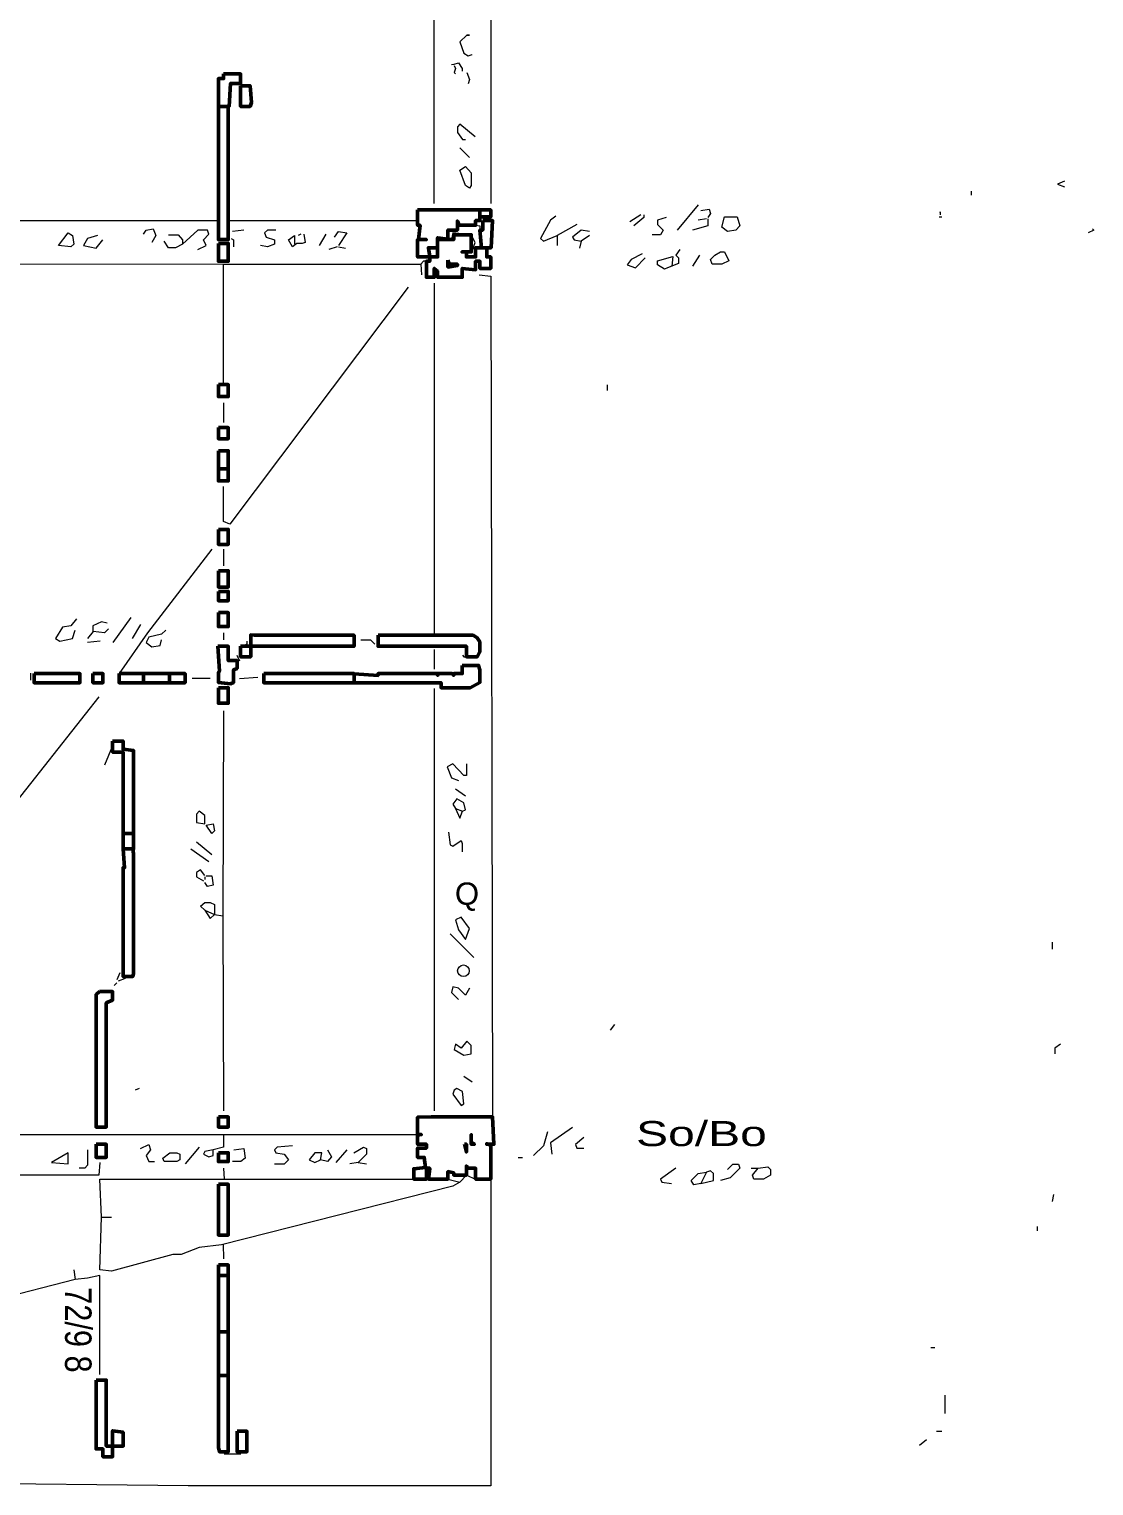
# Model space of a CAD drawing. Header units: metres. Extents: x 0.1 to 33.2, y 0 to 25.4.
# Drawn here: x 28.32 to 33.17, y 14.04 to 20.67 of the extents above; entities that cross this region are included whole.
import ezdxf

# ---------------------------------------------------------------- set-up
doc = ezdxf.new("R2010")
doc.units = ezdxf.units.M
for name, color, linetype, lineweight in [('P2D_GRAMMES', 7, 'Continuous', 18), ('P2D_MIKRA', 8, 'Continuous', 13), ('P2D_TOIXOI', 7, 'Continuous', 50), ('P2D_TOXA', 7, 'Continuous', 18)]:
    doc.layers.add(name, color=color, linetype=linetype, lineweight=lineweight)
doc.layers.add('P2D_KEIMENA', color=7, linetype='Continuous')
doc.styles.add('ARIAL', font='arial.ttf')

msp = doc.modelspace()

# ---------------------------------------------------------------- linework, layer by layer
at = {"layer": 'P2D_GRAMMES'}
for p, q in [((30.421393, 23.1267), (30.421393, 19.878675)), ((31.365825, 19.872325), (31.270575, 19.758025)), ((28.011525, 19.801121), (29.180125, 19.801121)), ((29.225125, 19.801121), (30.087954, 19.801121)), ((28.201943, 19.60373), (29.204055, 19.602635)), ((30.102175, 19.602635), (30.10591, 19.554825)), ((30.371587, 19.605625), (30.371587, 19.582967)), ((30.163932, 19.516725), (30.163932, 17.91216)), ((29.204055, 18.970625), (29.204055, 18.881725)), ((28.781375, 17.992725), (28.698825, 17.878425)), ((29.359225, 17.719675), (29.276675, 17.713325)), ((30.163932, 17.668875), (30.163932, 15.744825)), ((28.635325, 17.630775), (28.198901, 17.078325)), ((29.204055, 17.567275), (29.200475, 16.63438)), ((28.697833, 17.408525), (28.660725, 17.319625)), ((30.260925, 17.211675), (30.305375, 17.179925)), ((29.117925, 16.659225), (29.162375, 16.640175)), ((29.162375, 16.640175), (29.200475, 16.63438)), ((29.200475, 16.63438), (29.204055, 15.744825)), ((30.235525, 16.551275), (30.343475, 16.443325)), ((29.204055, 15.636979), (30.087954, 15.636979)), ((29.204055, 15.484475), (29.206825, 15.434632)), ((29.206825, 15.434632), (30.070676, 15.434632)), ((30.226, 15.434632), (30.279975, 15.420975)), ((28.648025, 15.2615), (28.692475, 15.2615)), ((29.201947, 15.137204), (29.204055, 15.071725)), ((28.521025, 15.020925), (28.527375, 14.976475)), ((28.527375, 14.976475), (28.032075, 14.849475)), ((28.583548, 14.982825), (28.527375, 14.976475))]:
    msp.add_line(p, q, dxfattribs=at)
for points in [[(30.163932, 19.878675), (30.163932, 20.767675), (30.171487, 21.764625), (30.179043, 21.777325), (30.163932, 21.929725), (30.178375, 22.012275), (30.172025, 22.037675), (30.179043, 22.341639), (30.195044, 22.341639), (30.178631, 22.323804)], [(30.311725, 20.645464), (30.279975, 20.615275), (30.299025, 20.564475), (30.318075, 20.551775), (30.337125, 20.558125), (30.337125, 20.558125)], [(30.311725, 20.645464), (30.324425, 20.645464), (30.311725, 20.645464)], [(30.351686, 19.779694), (30.371587, 19.777075), (30.37205, 19.758025)], [(30.718125, 19.821525), (30.692725, 19.802475), (30.648275, 19.719925), (30.660975, 19.707225), (30.724475, 19.732625)], [(30.813375, 19.783425), (30.724475, 19.732625), (30.724475, 19.688175)], [(28.628975, 19.732625), (28.584525, 19.719925), (28.565475, 19.688175), (28.622625, 19.675475), (28.654375, 19.713575)], [(28.952825, 19.736963), (28.997275, 19.736963), (29.016325, 19.713575), (29.016325, 19.694525), (28.984575, 19.677334), (28.952825, 19.677334), (28.933775, 19.707225)], [(29.086175, 19.669125), (29.124275, 19.688175), (29.111575, 19.713575), (29.136975, 19.738975), (29.130625, 19.758025), (29.086175, 19.758025), (29.016325, 19.694525)], [(30.310534, 19.650075), (30.337125, 19.662775), (30.349825, 19.700875), (30.332162, 19.736963), (30.248225, 19.745325), (30.241875, 19.714766)], [(31.283275, 19.669125), (31.264225, 19.643725), (31.276925, 19.631025), (31.276925, 19.605625), (31.226125, 19.586575), (31.213425, 19.580225), (31.181675, 19.599275), (31.181675, 19.618325), (31.251525, 19.637375), (31.24561, 19.593882)], [(29.204055, 19.054233), (29.204055, 19.602635), (30.102175, 19.602635)], [(30.133925, 19.616015), (30.114875, 19.616015), (30.102175, 19.602635)], [(30.368875, 19.554825), (30.421393, 19.548475), (30.4292, 15.717716)], [(30.045025, 19.497675), (29.232225, 18.418175), (29.204055, 18.430875), (29.204055, 18.589625)], [(29.149675, 18.303875), (28.857575, 17.922875), (28.7274, 17.737625)], [(28.940125, 17.935575), (28.921075, 17.916525), (28.863925, 17.903825), (28.851225, 17.878425), (28.876625, 17.859375), (28.914725, 17.865725), (28.921075, 17.891125)], [(29.060775, 17.716405), (29.143325, 17.716405), (29.143325, 17.716405)], [(30.260925, 17.122775), (30.279975, 17.078325), (30.292675, 17.110075)], [(30.229175, 17.014825), (30.235525, 16.957675), (30.248225, 16.951325), (30.286325, 16.976725), (30.291088, 16.964025), (30.291088, 16.925925)], [(29.117925, 16.659225), (29.098875, 16.678275), (29.117925, 16.694419), (29.143325, 16.694419), (29.162375, 16.684625), (29.162375, 16.640175)], [(29.117925, 16.659225), (29.143325, 16.621125), (29.162375, 16.640175)], [(30.794325, 15.668625), (30.692725, 15.598775), (30.699075, 15.547975)], [(28.198901, 15.636979), (29.204055, 15.636979), (29.204055, 15.579725), (29.156025, 15.567025)], [(30.680025, 15.649575), (30.660975, 15.586075), (30.616525, 15.541625)], [(29.517975, 15.586075), (29.448125, 15.579725), (29.435425, 15.567025), (29.441775, 15.554325), (29.479875, 15.547975), (29.498925, 15.522575), (29.479875, 15.50229), (29.435425, 15.50229)], [(29.676725, 15.567025), (29.695775, 15.535275), (29.676725, 15.514381), (29.644975, 15.522575)], [(28.640099, 15.509875), (28.635325, 15.452634), (28.021741, 15.452634)], [(31.264225, 15.484475), (31.194375, 15.433675), (31.200725, 15.420975), (31.245175, 15.414625)], [(31.378525, 15.414625), (31.435675, 15.427325), (31.435675, 15.459075), (31.422975, 15.471775), (31.403925, 15.465425), (31.378525, 15.414625), (31.346775, 15.408275), (31.334075, 15.427325), (31.365825, 15.459075), (31.403925, 15.465425)], [(30.421393, 15.434632), (30.421393, 14.036675), (30.381575, 14.036999), (29.041725, 14.036999), (27.930475, 14.049537), (24.996775, 14.081125)], [(28.648025, 15.2615), (28.640099, 15.433675), (29.206825, 15.434632)], [(30.279975, 15.420975), (30.248225, 15.401925), (29.194125, 15.135225), (29.092525, 15.122525), (29.009975, 15.090321), (28.971875, 15.090321), (28.692475, 15.014575), (28.640099, 15.020925), (28.648025, 15.2615)], [(30.279975, 15.420975), (30.310534, 15.452634), (30.351686, 15.434632)], [(28.640099, 14.544675), (28.640099, 14.995525), (28.583548, 14.982825)]]:
    msp.add_lwpolyline(points, dxfattribs=at)
for points in [[(30.279975, 20.031075), (30.305375, 20.04695), (30.332162, 20.018375), (30.332162, 19.961225), (30.324425, 19.948525), (30.305375, 19.961225)], [(30.260925, 17.122775), (30.292675, 17.110075), (30.305375, 17.116425), (30.299025, 17.148175), (30.267275, 17.167225), (30.248225, 17.141825)], [(29.118101, 17.052925), (29.118101, 17.091025), (29.092525, 17.110075), (29.079825, 17.097375), (29.079825, 17.059275)], [(29.124275, 17.046575), (29.156025, 17.052925), (29.162375, 17.021175), (29.149675, 17.008475)], [(30.324425, 16.576675), (30.286325, 16.627475), (30.260925, 16.614775), (30.273625, 16.570325), (30.305375, 16.525875)], [(28.495625, 15.554325), (28.419425, 15.509875), (28.495625, 15.503525)], [(29.156025, 15.567025), (29.117925, 15.560675), (29.111575, 15.547975), (29.136975, 15.535275), (29.156025, 15.541625)], [(29.644975, 15.522575), (29.651325, 15.554177), (29.619575, 15.554177), (29.594175, 15.522575), (29.619575, 15.509875)]]:
    msp.add_lwpolyline(points, close=True, dxfattribs=at)
at = {"layer": 'P2D_MIKRA'}
for p, q in [((30.279975, 20.132675), (30.324425, 20.088225)), ((32.610425, 19.935825), (32.610425, 19.916775)), ((31.105475, 19.827875), (31.054675, 19.796125)), ((31.403925, 19.808825), (31.365825, 19.802475)), ((32.464375, 19.817918), (32.477075, 19.817918)), ((29.295725, 19.758025), (29.244925, 19.751675)), ((29.556075, 19.738975), (29.543375, 19.732625)), ((29.670375, 19.738975), (29.638625, 19.688175)), ((30.870525, 19.732625), (30.832425, 19.707225)), ((29.721175, 19.681825), (29.683075, 19.669125)), ((29.727525, 19.681825), (29.759275, 19.675475)), ((30.832425, 19.707225), (30.826075, 19.675475)), ((31.372175, 19.643725), (31.340425, 19.592925)), ((30.950858, 19.053175), (30.950858, 19.027775)), ((29.204055, 18.303875), (29.204055, 18.227675)), ((28.609925, 17.929225), (28.584525, 17.897475)), ((28.825825, 17.960975), (28.787725, 17.897475)), ((29.204055, 17.922875), (29.204055, 17.891125)), ((28.641675, 17.884775), (28.584525, 17.878425)), ((29.263975, 17.821275), (29.276675, 17.795875)), ((30.163932, 17.846675), (30.163932, 17.757775)), ((28.324175, 17.738725), (28.324175, 17.706975)), ((29.054425, 16.938625), (29.136975, 16.881475)), ((29.079825, 16.970375), (29.149675, 16.913225)), ((29.118101, 16.811625), (29.118101, 16.798925)), ((32.978725, 16.513175), (32.978725, 16.481425)), ((28.717875, 16.329025), (28.705175, 16.316325)), ((28.730575, 16.373475), (28.717875, 16.341725)), ((28.755975, 16.348075), (28.724225, 16.335375)), ((30.984825, 16.138525), (30.965775, 16.113125)), ((30.299025, 15.903575), (30.337125, 15.878175)), ((28.819475, 15.846425), (28.800425, 15.840075)), ((29.092525, 15.579725), (29.029025, 15.503525)), ((29.765625, 15.567025), (29.714825, 15.509875)), ((30.546675, 15.533044), (30.565725, 15.533044)), ((29.816425, 15.509875), (29.778325, 15.503525)), ((29.816425, 15.509875), (29.854525, 15.503525)), ((31.607125, 15.483593), (31.638875, 15.483593)), ((32.985075, 15.363825), (32.978725, 15.332075)), ((32.911256, 15.217775), (32.911256, 15.198725)), ((32.426275, 14.666432), (32.445325, 14.666432)), ((32.489775, 14.449425), (32.489775, 14.366875)), ((32.451675, 14.285153), (32.477075, 14.285153)), ((32.407225, 14.246225), (32.375475, 14.220825)), ((29.206825, 14.182725), (29.283025, 14.182725))]:
    msp.add_line(p, q, dxfattribs=at)
for points in [[(30.241875, 20.511807), (30.254575, 20.513675), (30.273625, 20.520025), (30.291088, 20.494625), (30.291088, 20.481925)], [(30.254575, 20.507325), (30.260925, 20.494625), (30.254575, 20.475575), (30.260925, 20.469225)], [(30.311725, 20.475575), (30.324425, 20.443825), (30.318075, 20.424775)], [(30.349825, 20.183475), (30.279975, 20.240625), (30.269156, 20.227925), (30.269156, 20.202525), (30.292675, 20.170447), (30.305375, 20.170447)], [(33.035875, 19.980275), (33.004125, 19.967575), (33.035875, 19.954875)], [(31.378525, 19.846925), (31.416625, 19.853275), (31.422975, 19.834225), (31.410275, 19.815175)], [(31.118175, 19.827875), (31.118175, 19.815175), (31.073725, 19.777075)], [(31.219775, 19.815175), (31.181675, 19.802475), (31.181675, 19.783425), (31.207075, 19.758025), (31.194375, 19.736963), (31.156275, 19.736963)], [(31.410275, 19.808825), (31.410275, 19.777075), (31.340425, 19.758025)], [(32.470725, 19.834225), (32.468608, 19.840575), (32.468608, 19.827875)], [(28.838525, 19.738975), (28.851225, 19.758025), (28.882975, 19.764375), (28.895675, 19.732625), (28.876625, 19.700875)], [(29.238575, 19.719925), (29.249234, 19.713575), (29.249234, 19.681825)], [(29.441775, 19.758025), (29.403675, 19.758025), (29.390975, 19.745325), (29.397325, 19.726275), (29.435425, 19.713575), (29.435425, 19.694525), (29.403675, 19.681825), (29.371925, 19.688175)], [(29.568775, 19.738975), (29.575125, 19.700875), (29.562425, 19.697372), (29.537025, 19.697372), (29.517975, 19.681825), (29.498925, 19.713575), (29.526832, 19.732625), (29.526832, 19.694525)], [(29.708475, 19.726275), (29.727525, 19.751675), (29.765625, 19.745325), (29.727525, 19.688175)], [(30.870525, 19.751675), (30.832425, 19.758025), (30.794325, 19.726275), (30.800675, 19.713575), (30.832425, 19.707225)], [(33.162875, 19.764375), (33.169225, 19.758025), (33.143825, 19.745325)], [(31.111825, 19.650075), (31.061025, 19.624675), (31.041975, 19.599275), (31.080075, 19.586575), (31.124525, 19.631025)], [(28.533725, 17.986375), (28.508325, 17.954625), (28.470225, 17.948275), (28.438475, 17.897475), (28.457525, 17.884775), (28.514675, 17.897475), (28.527375, 17.935575)], [(28.673425, 17.967325), (28.648025, 17.973675), (28.608618, 17.954625), (28.608618, 17.929225)], [(28.679775, 17.941925), (28.660725, 17.922875), (28.609925, 17.929225)], [(29.310371, 17.884775), (29.310371, 17.872075), (29.295725, 17.865725)], [(29.829125, 17.891266), (29.873575, 17.891266), (29.892625, 17.872075)], [(30.292675, 17.821275), (30.299025, 17.814235), (30.337125, 17.814235)], [(30.310534, 17.325975), (30.310534, 17.273361), (30.299025, 17.273361), (30.248225, 17.325975), (30.222825, 17.313275), (30.241875, 17.262475), (30.273625, 17.249775)], [(29.117925, 16.817975), (29.098875, 16.843375), (29.079825, 16.830675), (29.079825, 16.811625), (29.111575, 16.792575)], [(29.124275, 16.815955), (29.149675, 16.815955), (29.156025, 16.773525), (29.130625, 16.767175), (29.117925, 16.786225)], [(30.324425, 16.303625), (30.305375, 16.271875), (30.273625, 16.303625), (30.248225, 16.309975), (30.241875, 16.284575), (30.273625, 16.252825)], [(33.016825, 16.049625), (32.991425, 16.030575), (32.991425, 16.005175)], [(30.845125, 15.624175), (30.807025, 15.592425), (30.813375, 15.575624), (30.845125, 15.575624)], [(28.583548, 15.567025), (28.583548, 15.497175), (28.571825, 15.483593), (28.546425, 15.483593)], [(28.825825, 15.573375), (28.863925, 15.592425), (28.870275, 15.567025), (28.851225, 15.541625), (28.863925, 15.514381), (28.889325, 15.514381)], [(29.251275, 15.567025), (29.295725, 15.573375), (29.302075, 15.528925), (29.283025, 15.514381), (29.244925, 15.514381)], [(29.797375, 15.554325), (29.841825, 15.579725), (29.854525, 15.573375), (29.854525, 15.547975), (29.816425, 15.509875)], [(31.499175, 15.478125), (31.524575, 15.50229), (31.549975, 15.50229), (31.556325, 15.484475), (31.511875, 15.440025), (31.467425, 15.427325)]]:
    msp.add_lwpolyline(points, dxfattribs=at)
for points in [[(31.486475, 19.817918), (31.543625, 19.817918), (31.556325, 19.777075), (31.537275, 19.758025), (31.499175, 19.751675), (31.473775, 19.770725)], [(28.495625, 19.745325), (28.514675, 19.732625), (28.521025, 19.694525), (28.508325, 19.681825), (28.451175, 19.688175)], [(31.467425, 19.658656), (31.486475, 19.658656), (31.505525, 19.618325), (31.473775, 19.602635), (31.429325, 19.602635), (31.422975, 19.624675), (31.442025, 19.643725)], [(30.286325, 16.030575), (30.260925, 16.049625), (30.254575, 16.024225), (30.299025, 15.998825), (30.332162, 16.005175), (30.332162, 16.043275), (30.311725, 16.062325)], [(30.292675, 15.833725), (30.267275, 15.846425), (30.254575, 15.840075), (30.248225, 15.821025), (30.286325, 15.770225), (30.299025, 15.776575)], [(28.959175, 15.554177), (28.990925, 15.554177), (29.005072, 15.547975), (29.005072, 15.522575), (28.990925, 15.514381), (28.933775, 15.514381), (28.927425, 15.528925)], [(31.638875, 15.484475), (31.683325, 15.490825), (31.696025, 15.478125), (31.696025, 15.452725), (31.664275, 15.434632), (31.619825, 15.434632), (31.613475, 15.452725)]]:
    msp.add_lwpolyline(points, close=True, dxfattribs=at)
at = {"layer": 'P2D_TOIXOI'}
for points in [[(29.204055, 20.469726), (29.204055, 20.448443), (29.180125, 20.448443), (29.180125, 20.321027), (29.22905, 20.321027), (29.2354, 20.425833), (29.281438, 20.425833), (29.281438, 20.469726)], [(29.281438, 20.41525), (29.281438, 20.321027), (29.3243, 20.321027), (29.33065, 20.33905), (29.3243, 20.41525)], [(29.180125, 20.321027), (29.180125, 19.714766), (29.225125, 19.714766), (29.225125, 20.321027)], [(30.087954, 19.850034), (30.087954, 19.779694), (30.099, 19.779694), (30.09265, 19.714766), (30.128399, 19.714766), (30.128399, 19.714766), (30.087954, 19.714766), (30.087954, 19.635761), (30.14345, 19.635761), (30.14345, 19.616015), (30.128399, 19.616015), (30.128399, 19.542815), (30.163932, 19.542815), (30.163932, 19.5834), (30.179043, 19.5707), (30.179043, 19.542815), (30.291088, 19.542815), (30.291088, 19.5834), (30.351686, 19.57705), (30.351686, 19.616015), (30.371587, 19.616015), (30.371587, 19.582967), (30.421393, 19.582967), (30.421393, 19.635761), (30.403006, 19.635761), (30.403006, 19.677334), (30.351686, 19.677334), (30.351686, 19.635761), (30.310534, 19.635761), (30.310534, 19.6596), (30.2895, 19.658656), (30.332162, 19.658656), (30.332162, 19.736963), (30.252811, 19.736963), (30.252811, 19.714766), (30.179043, 19.714766), (30.179043, 19.635761), (30.14345, 19.635761), (30.1371, 19.677334), (30.179043, 19.677334), (30.179043, 19.7231), (30.226, 19.71675), (30.226, 19.758025), (30.269156, 19.758025), (30.269156, 19.7993), (30.2768, 19.779694), (30.351686, 19.779694), (30.351686, 19.801121), (30.371587, 19.801121), (30.371587, 19.850034)], [(30.371587, 19.850034), (30.371587, 19.817918), (30.421393, 19.817918), (30.421393, 19.850034)], [(30.38475, 19.801121), (30.38475, 19.758025), (30.37205, 19.758025), (30.3784, 19.677334), (30.42285, 19.677334), (30.4292, 19.801121)], [(29.180125, 19.697372), (29.180125, 19.616015), (29.225125, 19.616015), (29.225125, 19.697372)], [(30.226, 19.6215), (30.23235, 19.602635), (30.269156, 19.602635), (30.269156, 19.5961), (30.226, 19.58975)], [(29.180125, 19.054233), (29.180125, 18.9992), (29.225125, 18.9992), (29.225125, 19.054233)], [(29.180125, 18.858442), (29.180125, 18.807029), (29.225125, 18.807029), (29.225125, 18.858442)], [(29.180125, 18.752684), (29.180125, 18.670058), (29.225125, 18.670058), (29.225125, 18.752684)], [(29.180125, 18.670058), (29.180125, 18.614813), (29.225125, 18.614813), (29.225125, 18.670058)], [(29.180125, 18.394117), (29.180125, 18.325822), (29.225125, 18.325822), (29.225125, 18.394117)], [(29.180125, 18.206244), (29.180125, 18.131631), (29.225125, 18.131631), (29.225125, 18.206244)], [(29.180125, 18.112068), (29.180125, 18.068925), (29.225125, 18.068925), (29.225125, 18.112068)], [(29.180125, 18.01495), (29.180125, 17.95145), (29.225125, 17.95145), (29.225125, 18.01495)], [(29.17825, 17.861728), (29.1846, 17.74825), (29.180125, 17.7419), (29.180125, 17.69745), (29.2354, 17.6911), (29.249234, 17.69745), (29.249234, 17.7546), (29.26513, 17.76095), (29.26513, 17.796474), (29.225125, 17.796474), (29.225125, 17.861728)], [(29.281438, 17.861728), (29.281438, 17.814235), (29.327687, 17.814235), (29.327687, 17.861728)], [(29.34335, 17.91216), (29.327687, 17.91335), (29.327687, 17.861728), (29.798722, 17.861728), (29.798722, 17.91216)], [(29.907826, 17.91216), (29.907826, 17.861728), (30.310534, 17.861728), (30.310534, 17.814235), (30.35935, 17.814235), (30.371587, 17.83715), (30.371587, 17.8816), (30.35935, 17.90065), (30.3403, 17.91216)], [(28.34005, 17.737625), (28.34005, 17.695464), (28.5496, 17.695464), (28.5496, 17.737625)], [(28.608618, 17.737625), (28.608618, 17.695464), (28.653846, 17.695464), (28.653846, 17.737625)], [(28.7274, 17.737625), (28.7274, 17.695464), (28.838525, 17.695464), (28.838525, 17.737625)], [(28.838525, 17.737625), (28.838525, 17.695464), (28.958117, 17.695464), (28.958117, 17.737625)], [(28.958117, 17.737625), (28.958117, 17.695464), (29.028074, 17.695464), (29.028074, 17.737625)], [(29.386477, 17.737625), (29.386477, 17.695464), (29.609021, 17.695464), (29.609021, 17.695464), (29.798722, 17.695464), (29.798722, 17.737625)], [(30.291088, 17.774803), (30.291088, 17.737625), (30.252811, 17.737625), (30.252811, 17.7292), (30.24505, 17.737625), (30.179043, 17.737625), (30.179043, 17.7292), (30.18155, 17.737625), (29.907826, 17.737625), (29.907826, 17.7292), (29.798722, 17.73555), (29.798722, 17.695464), (30.195044, 17.695464), (30.195044, 17.673184), (30.252811, 17.673184), (30.252811, 17.673184), (30.3276, 17.673184), (30.371587, 17.69745), (30.371587, 17.7546), (30.3657, 17.774803), (30.332162, 17.774803), (30.332162, 17.774803)], [(29.180125, 17.673184), (29.180125, 17.601949), (29.225125, 17.601949), (29.225125, 17.673184)], [(28.697833, 17.429692), (28.697833, 17.37995), (28.746211, 17.37995), (28.746211, 17.20215), (28.746211, 17.20215), (28.746211, 17.008475), (28.794055, 17.008475), (28.794055, 17.3863), (28.746211, 17.39265), (28.746211, 17.429692)], [(28.746211, 17.008475), (28.746211, 16.938625), (28.794055, 16.938625), (28.794055, 17.008475)], [(28.74645, 16.938625), (28.7528, 16.8529), (28.746211, 16.8529), (28.746211, 16.3576), (28.7909, 16.3576), (28.794055, 16.3703), (28.794055, 16.435255), (28.794055, 16.435255), (28.794055, 16.9164), (28.7909, 16.938625)], [(28.6385, 16.288269), (28.622563, 16.27505), (28.622563, 16.14805), (28.622563, 16.14805), (28.622563, 15.72895), (28.622563, 15.72895), (28.622563, 15.671518), (28.669199, 15.671518), (28.669199, 16.23695), (28.697833, 16.24965), (28.697833, 16.288269)], [(29.180125, 15.717716), (29.180125, 15.671518), (29.225125, 15.671518), (29.225125, 15.717716)], [(30.1498, 15.717716), (30.087954, 15.71625), (30.087954, 15.636979), (30.10535, 15.636979), (30.087954, 15.6337), (30.087954, 15.592839), (30.128399, 15.592839), (30.128399, 15.575624), (30.087954, 15.575624), (30.087954, 15.533044), (30.11805, 15.533044), (30.1244, 15.48765), (30.070676, 15.4813), (30.070676, 15.434632), (30.128399, 15.434632), (30.128399, 15.483593), (30.14345, 15.483593), (30.1371, 15.434632), (30.226, 15.434632), (30.226, 15.4686), (30.252811, 15.46225), (30.252811, 15.452634), (30.310534, 15.452634), (30.310534, 15.494), (30.3149, 15.483593), (30.351686, 15.483593), (30.351686, 15.434632), (30.403006, 15.434632), (30.403006, 15.434632), (30.421393, 15.434632), (30.421393, 15.58925), (30.403006, 15.5956), (30.403006, 15.592839), (30.43555, 15.592839), (30.4292, 15.717716)], [(30.332162, 15.636979), (30.332162, 15.636979), (30.332162, 15.60195), (30.34665, 15.592839), (30.332162, 15.592839)], [(28.622563, 15.592839), (28.622563, 15.533044), (28.669199, 15.533044), (28.669199, 15.592839)], [(29.180125, 15.554177), (29.180125, 15.514381), (29.225125, 15.514381), (29.225125, 15.554177)], [(30.3022, 15.592839), (30.310534, 15.592839), (30.310534, 15.5575)], [(29.180125, 15.410611), (29.180125, 15.179608), (29.225125, 15.179608), (29.225125, 15.410611)], [(29.180125, 15.04315), (29.180125, 14.995525), (29.225125, 14.995525), (29.225125, 15.04315)], [(29.180125, 14.995525), (29.180125, 14.73835), (29.225125, 14.73835), (29.225125, 14.995525)], [(29.180125, 14.73835), (29.180125, 14.539567), (29.225125, 14.539567), (29.225125, 14.73835)], [(29.180125, 14.539567), (29.180125, 14.2113), (29.1846, 14.19225), (29.225125, 14.19225), (29.225125, 14.539567)], [(28.622563, 14.518723), (28.622563, 14.20495), (28.653846, 14.20495), (28.653846, 14.169189), (28.697833, 14.169189), (28.697833, 14.21765), (28.74645, 14.21765), (28.746211, 14.23035), (28.746211, 14.28115), (28.697833, 14.2875), (28.697833, 14.21765), (28.669199, 14.21765), (28.669199, 14.518723)], [(29.26513, 14.285153), (29.26513, 14.19225), (29.310371, 14.19225), (29.310371, 14.285153)]]:
    msp.add_lwpolyline(points, close=True, dxfattribs=at)
at = {"layer": 'P2D_TOXA'}
msp.add_circle((30.296736, 16.383436), 0.026364, dxfattribs=at)

# ---------------------------------------------------------------- texts
at = {"layer": 'P2D_KEIMENA', "attachment_point": 7, "style": 'ARIAL'}
for s, insert, char_height in [('Q', (30.25775, 16.65605), 0.1016), ('\\W1.37;So/Bo', (31.08325, 15.5829), 0.1143)]:
    msp.add_mtext(s, dxfattribs=dict(at, insert=insert, char_height=char_height))
at = {"layer": 'P2D_KEIMENA', "insert": (28.47975, 14.94155), "char_height": 0.12065, "attachment_point": 7, "rotation": 270, "style": 'ARIAL'}
msp.add_mtext('\\W0.83;72/9 8', dxfattribs=at)

doc.saveas('drawing.dxf')
